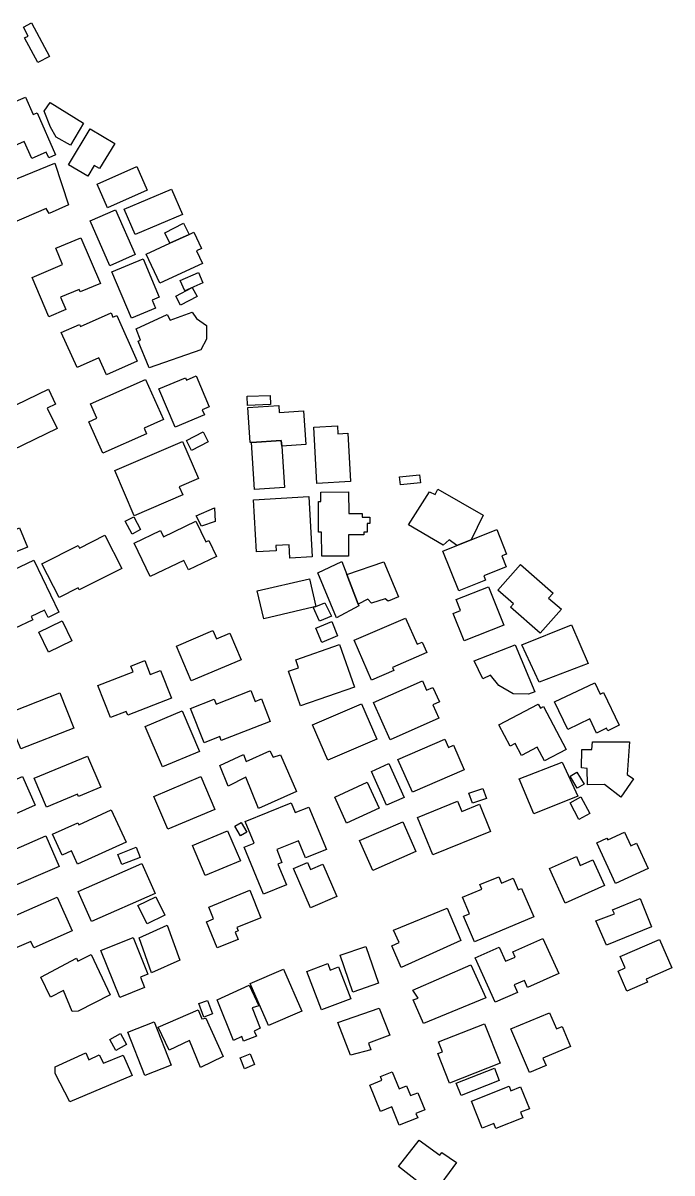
# Model space of a CAD drawing. Header units: metres. Extents: x -30816 to -28918, y -46789 to -43839.
# Drawn here: x -29070 to -28917.5, y -44189.7 to -43919.2 of the extents above; entities that cross this region are included whole.
import ezdxf

# ---------------------------------------------------------------- set-up
doc = ezdxf.new("R2010")
doc.units = ezdxf.units.M
doc.header["$MEASUREMENT"] = 0

msp = doc.modelspace()

# ---------------------------------------------------------------- linework, layer by layer
for points in [[(-29066.54, -43928.56), (-29069.67, -43922.75), (-29068.85, -43922.3), (-29069.96, -43920.24), (-29068.09, -43919.23), (-29063.84, -43927.11), (-29066.54, -43928.56)], [(-29069.46, -43936.65), (-29067.65, -43940.77), (-29066.74, -43940.37), (-29062.41, -43950.24), (-29064.02, -43950.94), (-29064.59, -43949.63), (-29067.98, -43951.11), (-29069.74, -43947.11), (-29076.51, -43950.06), (-29078.91, -43944.62), (-29077.72, -43944.09), (-29078.79, -43941.65), (-29075.36, -43940.16), (-29075.71, -43939.37), (-29069.46, -43936.65)], [(-29055.8, -43942.82), (-29058.89, -43947.95), (-29062.28, -43946.06), (-29063.59, -43943.71), (-29065.08, -43939.97), (-29063.65, -43937.91), (-29055.8, -43942.82)], [(-29054.25, -43944.16), (-29048.5, -43947.6), (-29052.04, -43953.49), (-29053.31, -43952.73), (-29054.82, -43955.24), (-29059.32, -43952.56), (-29054.25, -43944.16)], [(-29062.59, -43952.23), (-29059.38, -43962.01), (-29063.88, -43964.07), (-29064.63, -43962.89), (-29072.72, -43966.42), (-29076.42, -43957.81), (-29062.59, -43952.23)], [(-29043.32, -43953.02), (-29040.84, -43958.56), (-29050.17, -43962.7), (-29052.65, -43957.17), (-29043.32, -43953.02)], [(-29046.27, -43962.99), (-29035.11, -43958.28), (-29032.54, -43964.27), (-29043.71, -43968.99), (-29046.27, -43962.99)], [(-29048.29, -43963.18), (-29043.66, -43973.7), (-29049.66, -43976.32), (-29054.28, -43965.79), (-29048.29, -43963.18)], [(-29041.09, -43973.61), (-29035.51, -43971.04), (-29030.98, -43968.96), (-29029.88, -43968.45), (-29028.09, -43972.28), (-29029.27, -43972.82), (-29027.89, -43975.82), (-29037.92, -43980.44), (-29041.09, -43973.61)], [(-29035.51, -43971.04), (-29036.74, -43968.58), (-29032.29, -43966.35), (-29030.98, -43968.96), (-29035.51, -43971.04)], [(-29051.86, -43980.5), (-29056.6, -43982.49), (-29056.86, -43981.88), (-29061.21, -43983.7), (-29059.96, -43986.65), (-29063.99, -43988.33), (-29067.92, -43979.07), (-29060.74, -43976.05), (-29062.36, -43972.22), (-29056.44, -43969.73), (-29051.86, -43980.5)], [(-29049.18, -43977.72), (-29041.83, -43974.67), (-29038.04, -43983.71), (-29039.71, -43984.41), (-29038.91, -43986.3), (-29044.58, -43988.66), (-29049.18, -43977.72)], [(-29027.78, -43980.37), (-29032.04, -43982.2), (-29033.08, -43979.79), (-29028.83, -43977.95), (-29027.78, -43980.37)], [(-29029.15, -43983.59), (-29033.02, -43985.61), (-29034.14, -43983.5), (-29030.28, -43981.47), (-29029.15, -43983.59)], [(-29061.06, -43992), (-29056.79, -43990.11), (-29056.57, -43990.6), (-29049.36, -43987.38), (-29048.9, -43988.4), (-29048.03, -43988.02), (-29043.2, -43998.76), (-29050.43, -44001.99), (-29052.22, -43997.99), (-29057.34, -44000.27), (-29061.06, -43992)], [(-29043.45, -43991.17), (-29036.16, -43987.76), (-29035.45, -43989.09), (-29030.32, -43987.24), (-29029.3, -43988.74), (-29026.9, -43990.36), (-29026.89, -43993.61), (-29028.25, -43996.09), (-29040.37, -44000.35), (-29042.98, -43994.09), (-29042.4, -43993.86), (-29043.45, -43991.17)], [(-29041.28, -44003.06), (-29037.06, -44012.5), (-29041.59, -44014.51), (-29040.99, -44015.83), (-29051.31, -44020.4), (-29054.6, -44013.04), (-29052.7, -44012.19), (-29054.22, -44008.79), (-29041.28, -44003.06)], [(-29038.12, -44005.31), (-29031.88, -44002.67), (-29031.65, -44003.21), (-29029.34, -44002.25), (-29026.26, -44009.48), (-29027.95, -44010.19), (-29027.42, -44011.42), (-29034.28, -44014.31), (-29038.12, -44005.31)], [(-29079.53, -44012.78), (-29064.08, -44005.36), (-29062.38, -44008.88), (-29064.36, -44009.83), (-29062.03, -44014.64), (-29072.68, -44019.75), (-29073.2, -44018.67), (-29076.02, -44020.01), (-29079.53, -44012.78)], [(-29011.85, -44008.95), (-29017.25, -44009.17), (-29017.34, -44007.04), (-29011.93, -44006.82), (-29011.85, -44008.95)], [(-29017.23, -44009.7), (-29009.93, -44009.16), (-29009.81, -44010.84), (-29004.15, -44010.43), (-29003.58, -44018.36), (-29009.25, -44018.76), (-29009.34, -44017.41), (-29016.33, -44017.86), (-29016.64, -44017.91), (-29017.23, -44009.7)], [(-29001.71, -44014.27), (-28996.13, -44013.97), (-28996.02, -44015.83), (-28993.68, -44015.71), (-28993.05, -44027.08), (-29000.98, -44027.52), (-29001.71, -44014.27)], [(-29026.52, -44017.71), (-29030.43, -44019.75), (-29031.64, -44017.46), (-29027.72, -44015.42), (-29026.52, -44017.71)], [(-29048.49, -44024.5), (-29032.53, -44017.68), (-29028.78, -44026.38), (-29033.32, -44028.33), (-29032.5, -44030.23), (-29043.91, -44035.11), (-29048.49, -44024.5)], [(-29016.33, -44017.86), (-29009.34, -44017.41), (-29009.25, -44018.76), (-29008.62, -44028.51), (-29015.6, -44028.96), (-29016.33, -44017.86)], [(-28976.64, -44027.38), (-28981.34, -44027.84), (-28981.52, -44025.96), (-28976.83, -44025.5), (-28976.64, -44027.38)], [(-29002.88, -44030.61), (-29002.05, -44044.82), (-29007.34, -44045.13), (-29007.52, -44041.98), (-29010.6, -44042.15), (-29010.53, -44043.34), (-29015.15, -44043.62), (-29015.86, -44031.36), (-29002.88, -44030.61)], [(-29000.05, -44029.57), (-28993.54, -44029.52), (-28993.5, -44034.58), (-28990.32, -44034.56), (-28990.31, -44035.49), (-28988.51, -44035.47), (-28988.49, -44036.93), (-28989.18, -44036.93), (-28989.16, -44038.95), (-28989.95, -44038.96), (-28989.95, -44039.58), (-28993.57, -44039.62), (-28993.54, -44044.61), (-28999.82, -44044.65), (-28999.87, -44038.96), (-29000.58, -44038.97), (-29000.63, -44031.8), (-29000.03, -44031.8), (-29000.05, -44029.57)], [(-28961.9, -44034.99), (-28964.69, -44040.8), (-28968.07, -44042.14), (-28969.88, -44040.77), (-28971.32, -44042.01), (-28979.41, -44037.29), (-28974.48, -44029.53), (-28973.17, -44030.1), (-28972.55, -44028.86), (-28961.9, -44034.99)], [(-29024.9, -44036.45), (-29028.11, -44037.55), (-29029.32, -44035.16), (-29025.06, -44033.29), (-29024.9, -44036.45)], [(-29042.4, -44038.39), (-29044.42, -44039.43), (-29046.01, -44036.39), (-29043.98, -44035.35), (-29042.4, -44038.39)], [(-29083.96, -44043.35), (-29070.88, -44037.98), (-29069.01, -44042.48), (-29072.71, -44044), (-29073.64, -44041.74), (-29077.2, -44043.2), (-29075.29, -44047.79), (-29082.12, -44050.6), (-29083.95, -44046.2), (-29082.95, -44045.78), (-29083.96, -44043.35)], [(-29029.42, -44036.44), (-29027.07, -44041.3), (-29026.36, -44040.96), (-29024.56, -44044.68), (-29031.19, -44047.86), (-29032.26, -44045.65), (-29040.13, -44049.42), (-29043.93, -44041.54), (-29037.71, -44038.56), (-29036.99, -44040.05), (-29029.42, -44036.44)], [(-28971.36, -44043.45), (-28968.07, -44042.14), (-28964.69, -44040.8), (-28958.71, -44038.4), (-28956.4, -44044.13), (-28957.52, -44044.57), (-28956.47, -44047.17), (-28961.74, -44049.27), (-28961.33, -44050.29), (-28967.6, -44052.79), (-28971.36, -44043.45)], [(-29065.59, -44046.44), (-29057.12, -44042.15), (-29056.81, -44042.74), (-29050.79, -44039.7), (-29046.8, -44047.51), (-29056.83, -44052.58), (-29057.09, -44052.08), (-29061.56, -44054.34), (-29065.59, -44046.44)], [(-29067.48, -44045.54), (-29061.63, -44057.84), (-29064.17, -44059.04), (-29064.98, -44057.34), (-29068.13, -44058.83), (-29067.76, -44059.62), (-29076.4, -44063.71), (-29080.08, -44055.99), (-29078.41, -44055.19), (-29080.15, -44051.53), (-29067.48, -44045.54)], [(-28995.12, -44045.87), (-28993.92, -44048.98), (-28991.24, -44055.92), (-28991.09, -44056.32), (-28996.36, -44059.14), (-29000.79, -44048.52), (-28995.12, -44045.87)], [(-28993.92, -44048.98), (-28985.21, -44046), (-28981.77, -44054.22), (-28984.24, -44055.23), (-28984.93, -44054.67), (-28988.12, -44055.72), (-28988.96, -44054.73), (-28991.24, -44055.92), (-28993.92, -44048.98)], [(-28948.46, -44062.76), (-28955.5, -44056.64), (-28954.79, -44055.83), (-28958.45, -44052.64), (-28953.14, -44046.59), (-28945.43, -44053.3), (-28946.5, -44054.5), (-28943.5, -44057.12), (-28948.46, -44062.76)], [(-29014.99, -44052.8), (-29002.73, -44049.94), (-29001.19, -44056.51), (-29001.84, -44056.66), (-29013.44, -44059.38), (-29014.99, -44052.8)], [(-28957.02, -44060.87), (-28966.32, -44064.57), (-28968.92, -44058.09), (-28967.19, -44057.4), (-28968.21, -44054.86), (-28960.64, -44051.86), (-28957.02, -44060.87)], [(-29001.84, -44056.66), (-29001.19, -44056.51), (-28999.07, -44055.61), (-28997.52, -44058.71), (-29000.34, -44059.89), (-29001.84, -44056.66)], [(-29064.03, -44067.22), (-29066.34, -44062.47), (-29060.87, -44059.82), (-29058.55, -44064.58), (-29064.03, -44067.22)], [(-29001.23, -44061.54), (-28997.49, -44059.99), (-28996.09, -44063.36), (-28999.82, -44064.91), (-29001.23, -44061.54)], [(-28992.18, -44064.38), (-28980.13, -44059.19), (-28977.44, -44065.36), (-28976.21, -44064.83), (-28975.12, -44067.32), (-28983.18, -44070.8), (-28982.87, -44071.5), (-28988.1, -44073.76), (-28992.18, -44064.38)], [(-29030.53, -44073.94), (-29034, -44065.77), (-29025.41, -44062.14), (-29024.59, -44064.07), (-29021.46, -44062.75), (-29018.8, -44069), (-29030.53, -44073.94)], [(-28941.12, -44060.78), (-28937.17, -44069.89), (-28948.76, -44074.28), (-28952.8, -44065.46), (-28941.12, -44060.78)], [(-28995.62, -44065.44), (-28992.11, -44075.47), (-29004.8, -44079.87), (-29007.66, -44071.7), (-29005.26, -44070.86), (-29005.9, -44069), (-28995.62, -44065.44)], [(-28954.34, -44065.46), (-28949.74, -44076.55), (-28951.24, -44077.11), (-28954.83, -44077.02), (-28958.23, -44075.04), (-28960.17, -44072.65), (-28962, -44073.5), (-28964.02, -44069.27), (-28954.34, -44065.46)], [(-29035.18, -44078.06), (-29045.44, -44082.02), (-29045.78, -44081.15), (-29049.52, -44082.59), (-29052.47, -44075.05), (-29044.17, -44071.85), (-29044.71, -44070.47), (-29041.4, -44069.19), (-29040.14, -44072.45), (-29037.72, -44071.52), (-29035.18, -44078.06)], [(-28987.69, -44079.04), (-28976.17, -44073.95), (-28975.18, -44076.18), (-28973.69, -44075.51), (-28972.18, -44078.89), (-28973.75, -44079.59), (-28972.34, -44082.74), (-28983.78, -44087.8), (-28987.69, -44079.04)], [(-29070.58, -44089.98), (-29073.44, -44082.79), (-29074.28, -44083.12), (-29074.71, -44082.06), (-29061.39, -44076.8), (-29058.1, -44085.05), (-29070.58, -44089.98)], [(-29030.71, -44080.44), (-29025.15, -44078.25), (-29024.66, -44079.48), (-29016.49, -44076.25), (-29015.47, -44078.8), (-29014.01, -44078.22), (-29011.92, -44083.49), (-29023.44, -44088.02), (-29023.82, -44087.07), (-29027.5, -44088.52), (-29030.71, -44080.44)], [(-28945.12, -44078.92), (-28935.64, -44074.42), (-28934.35, -44077.1), (-28933.57, -44076.72), (-28929.89, -44084.39), (-28932.61, -44085.68), (-28932.89, -44085.11), (-28935.25, -44086.23), (-28936.83, -44082.92), (-28942.02, -44085.39), (-28945.12, -44078.92)], [(-29001.98, -44084.34), (-28990.48, -44079.38), (-28986.87, -44087.65), (-28998.38, -44092.62), (-29001.98, -44084.34)], [(-28948.93, -44079.46), (-28948.45, -44080.35), (-28947.72, -44079.97), (-28942.36, -44090.09), (-28947.46, -44092.77), (-28949.17, -44089.55), (-28952.87, -44091.49), (-28954.35, -44088.69), (-28955.55, -44089.32), (-28958.2, -44084.32), (-28948.93, -44079.46)], [(-29032.63, -44081.01), (-29028.55, -44090.55), (-29037.23, -44094.22), (-29041.31, -44084.69), (-29032.63, -44081.01)], [(-28981.92, -44092.46), (-28970.92, -44087.66), (-28970.06, -44089.61), (-28968.86, -44089.09), (-28966.33, -44094.85), (-28978.53, -44100.17), (-28981.92, -44092.46)], [(-28927.5, -44088.32), (-28928.04, -44095.99), (-28926.55, -44096.97), (-28929.52, -44101.33), (-28933.36, -44098.36), (-28937.36, -44098.41), (-28937.43, -44094.57), (-28938.8, -44094.44), (-28938.69, -44090.13), (-28936.35, -44090.14), (-28936.2, -44088.3), (-28927.5, -44088.32)], [(-29067.42, -44096.88), (-29054.87, -44091.64), (-29051.76, -44099), (-29057.03, -44101.19), (-29057.27, -44100.64), (-29064.56, -44103.68), (-29067.42, -44096.88)], [(-29005.74, -44100), (-29014.73, -44104.02), (-29017.68, -44096.58), (-29021.81, -44098.7), (-29023.82, -44093.88), (-29018.23, -44091.25), (-29017.62, -44092.95), (-29012.02, -44090.43), (-29011.27, -44091.92), (-29009.53, -44091.37), (-29005.74, -44100)], [(-28943.33, -44093.11), (-28939.66, -44101.08), (-28950, -44105.27), (-28953.43, -44096.97), (-28943.33, -44093.11)], [(-28984.06, -44093.4), (-28980.47, -44101.39), (-28984.58, -44103.23), (-28988.17, -44095.24), (-28984.06, -44093.4)], [(-28938.18, -44098.25), (-28939.78, -44099.19), (-28941.44, -44096.4), (-28939.84, -44095.46), (-28938.18, -44098.25)], [(-29085.66, -44103.31), (-29070.2, -44096.46), (-29067.18, -44103.23), (-29074.69, -44106.56), (-29072.35, -44111.77), (-29077.95, -44114.26), (-29081.87, -44105.49), (-29084.22, -44106.53), (-29085.66, -44103.31)], [(-29039.28, -44101.16), (-29028.23, -44096.48), (-29024.93, -44104.19), (-29035.98, -44108.87), (-29039.28, -44101.16)], [(-28989.14, -44097.82), (-28986.35, -44103.93), (-28994, -44107.4), (-28996.79, -44101.29), (-28989.14, -44097.82)], [(-28961.14, -44101.65), (-28964.43, -44102.75), (-28965.23, -44100.38), (-28961.94, -44099.27), (-28961.14, -44101.65)], [(-29013.53, -44124.16), (-29018.09, -44113.07), (-29015.73, -44112.11), (-29017.81, -44107.03), (-29007.05, -44102.64), (-29006.1, -44104.96), (-29002.83, -44103.63), (-28998.73, -44113.6), (-29003.65, -44115.6), (-29005.31, -44111.57), (-29010.41, -44113.66), (-29009.18, -44116.67), (-29010.13, -44117.06), (-29008.11, -44121.95), (-29013.53, -44124.16)], [(-28977.31, -44106.07), (-28967.89, -44102.26), (-28966.9, -44104.67), (-28962.76, -44103), (-28960.16, -44109.37), (-28973.72, -44114.87), (-28977.31, -44106.07)], [(-28939.38, -44106.53), (-28941.47, -44102.61), (-28938.92, -44101.27), (-28936.83, -44105.18), (-28939.38, -44106.53)], [(-29045.81, -44111.92), (-29057.22, -44117.11), (-29058.65, -44113.97), (-29060.83, -44114.96), (-29063.1, -44110.02), (-29057.17, -44107.32), (-29056.94, -44107.79), (-29049.29, -44104.32), (-29045.81, -44111.92)], [(-29030.22, -44112.66), (-29021.96, -44109.21), (-29018.96, -44116.32), (-29027.21, -44119.77), (-29030.22, -44112.66)], [(-29018.93, -44110.41), (-29020.24, -44108.16), (-29018.76, -44107.31), (-29017.45, -44109.56), (-29018.93, -44110.41)], [(-28980.79, -44107.08), (-28977.71, -44114.13), (-28987.86, -44118.53), (-28990.94, -44111.47), (-28980.79, -44107.08)], [(-29077.48, -44115.96), (-29064.7, -44110.44), (-29061.57, -44117.61), (-29074.35, -44123.13), (-29077.48, -44115.96)], [(-28930.8, -44121.64), (-28935.2, -44112.06), (-28932.79, -44110.96), (-28932.61, -44111.35), (-28928.67, -44109.55), (-28927.2, -44112.78), (-28925.81, -44112.14), (-28923.07, -44118.11), (-28930.8, -44121.64)], [(-29042.5, -44115.47), (-29046.79, -44117.19), (-29047.77, -44114.78), (-29043.47, -44113.06), (-29042.5, -44115.47)], [(-29042.15, -44116.95), (-29039.02, -44124.01), (-29053.93, -44130.58), (-29057.07, -44123.51), (-29042.15, -44116.95)], [(-29002.44, -44127.38), (-29006.48, -44118.13), (-29003.17, -44116.7), (-29002.45, -44118.34), (-28999.57, -44117.1), (-28996.25, -44124.69), (-29002.44, -44127.38)], [(-28942.65, -44126.24), (-28946.3, -44118.08), (-28939.98, -44115.28), (-28939.05, -44117.36), (-28936.11, -44116.06), (-28933.39, -44122.13), (-28942.65, -44126.24)], [(-28963.96, -44135.31), (-28966.49, -44129.33), (-28965.09, -44128.74), (-28966.74, -44124.84), (-28962.21, -44122.94), (-28962.65, -44121.89), (-28958.21, -44120.03), (-28957.56, -44121.55), (-28954.8, -44120.4), (-28953.66, -44123.1), (-28952.84, -44122.76), (-28950, -44129.44), (-28963.96, -44135.31)], [(-29061.99, -44124.86), (-29058.5, -44132.77), (-29067.54, -44136.73), (-29068.2, -44135.23), (-29071.5, -44136.67), (-29074.33, -44130.27), (-29061.99, -44124.86)], [(-29040.9, -44131.13), (-29043.04, -44126.8), (-29038.86, -44124.75), (-29036.71, -44129.08), (-29040.9, -44131.13)], [(-29016.77, -44123.22), (-29014.11, -44129.67), (-29019.76, -44131.99), (-29019.44, -44132.78), (-29020.15, -44133.08), (-29019.45, -44134.76), (-29024.41, -44136.79), (-29026.94, -44130.66), (-29025.24, -44129.96), (-29026.4, -44127.18), (-29016.77, -44123.22)], [(-28922.29, -44131.79), (-28932.89, -44136.12), (-28935.42, -44130.4), (-28930.98, -44128.74), (-28931.51, -44127.82), (-28925, -44125.12), (-28922.29, -44131.79)], [(-28981.15, -44141.36), (-28983.34, -44136.25), (-28981.66, -44135.48), (-28982.97, -44132.58), (-28970.36, -44127.39), (-28967.1, -44134.99), (-28981.15, -44141.36)], [(-29042.76, -44134.43), (-29036.19, -44131.46), (-29033.17, -44139.69), (-29039.88, -44142.67), (-29042.76, -44134.43)], [(-29051.79, -44137.37), (-29044.19, -44134.31), (-29040.68, -44142.97), (-29042.43, -44143.68), (-29041.46, -44146.06), (-29047.3, -44148.42), (-29051.79, -44137.37)], [(-28944.11, -44142.78), (-28951.44, -44146.06), (-28952.19, -44144.4), (-28954.6, -44145.48), (-28953.82, -44147.24), (-28959.05, -44149.57), (-28963.77, -44139.11), (-28958.11, -44136.57), (-28956.61, -44139.92), (-28954.37, -44138.91), (-28954.91, -44137.7), (-28947.84, -44134.53), (-28944.11, -44142.78)], [(-28920.46, -44134.79), (-28917.51, -44141.46), (-28923.59, -44144.14), (-28923.28, -44144.86), (-28928.08, -44146.97), (-28930.18, -44142.21), (-28928.48, -44141.45), (-28929.65, -44138.82), (-28920.46, -44134.79)], [(-29049.6, -44147.84), (-29057.07, -44151.67), (-29058.47, -44151.74), (-29060.5, -44146.75), (-29063.61, -44148.37), (-29065.85, -44143.68), (-29057.5, -44139.16), (-29057.14, -44139.87), (-29054.01, -44138.35), (-29049.6, -44147.84)], [(-28992.56, -44147.14), (-28995.51, -44138.48), (-28989.48, -44136.44), (-28986.52, -44145.1), (-28992.56, -44147.14)], [(-29008.81, -44141.76), (-29004.48, -44151.63), (-29012.31, -44155.03), (-29016.64, -44145.16), (-29008.81, -44141.76)], [(-29003.32, -44142.33), (-28998.41, -44140.47), (-28997.83, -44141.97), (-28995.86, -44141.22), (-28992.99, -44148.75), (-28999.87, -44151.36), (-29003.32, -44142.33)], [(-28961.26, -44148.54), (-28975.93, -44154.54), (-28978.36, -44148.95), (-28977.18, -44148.61), (-28978.4, -44146.69), (-28964.8, -44140.77), (-28961.26, -44148.54)], [(-29016.92, -44145.5), (-29014.63, -44150.37), (-29016.17, -44150.86), (-29014.33, -44155.65), (-29015.7, -44156.32), (-29015.18, -44157.54), (-29018.23, -44158.72), (-29018.65, -44157.59), (-29020.54, -44158.52), (-29024.45, -44148.95), (-29016.92, -44145.5)], [(-29025.49, -44152.28), (-29027.53, -44153.04), (-29028.71, -44149.88), (-29026.66, -44149.13), (-29025.49, -44152.28)], [(-29038.25, -44155.39), (-29028.9, -44151.34), (-29028.03, -44153.46), (-29027.06, -44153.26), (-29023.01, -44162.29), (-29028.36, -44164.9), (-29030.9, -44158.57), (-29035.68, -44160.85), (-29038.25, -44155.39)], [(-28996.03, -44154.32), (-28986.3, -44150.98), (-28983.85, -44157.27), (-28988.81, -44159.17), (-28988.31, -44160.74), (-28993.11, -44162.01), (-28996.03, -44154.32)], [(-28955.35, -44155.84), (-28946.29, -44152.04), (-28944.68, -44155.84), (-28943.31, -44155.27), (-28941.33, -44159.94), (-28947.84, -44162.67), (-28947.1, -44164.4), (-28951.03, -44166.05), (-28955.35, -44155.84)], [(-29045.38, -44156.58), (-29039.23, -44154.17), (-29035.22, -44164.36), (-29041.38, -44166.76), (-29045.38, -44156.58)], [(-28961.57, -44154.62), (-28957.89, -44163.84), (-28969.8, -44168.55), (-28972.56, -44161.63), (-28971.44, -44161.19), (-28972.36, -44158.89), (-28961.57, -44154.62)], [(-29048.2, -44160.88), (-29049.65, -44158.34), (-29047.16, -44156.93), (-29045.71, -44159.46), (-29048.2, -44160.88)], [(-29062.52, -44164.77), (-29055.27, -44161.45), (-29054.55, -44163.06), (-29052.15, -44161.89), (-29051.12, -44163.84), (-29046.49, -44161.97), (-29044.42, -44166.77), (-29059.03, -44172.97), (-29062.52, -44166.33), (-29062.52, -44164.77)], [(-29017.95, -44165.18), (-29019, -44162.63), (-29016.64, -44161.68), (-29015.6, -44164.22), (-29017.95, -44165.18)], [(-28988.51, -44169.02), (-28985.67, -44167.9), (-28986.02, -44167.04), (-28983.25, -44165.95), (-28981.67, -44169.91), (-28979.88, -44169.21), (-28978.96, -44171.51), (-28977.24, -44170.82), (-28975.63, -44174.86), (-28977.69, -44175.68), (-28977.27, -44176.75), (-28981.66, -44178.49), (-28983.38, -44174.17), (-28986.05, -44175.22), (-28988.51, -44169.02)], [(-28968.2, -44168.58), (-28959.25, -44165.07), (-28958.11, -44167.95), (-28967.06, -44171.46), (-28968.2, -44168.58)], [(-28964.64, -44172.81), (-28955.79, -44169.31), (-28955.37, -44170.36), (-28953.08, -44169.46), (-28951.03, -44174.62), (-28953.1, -44175.43), (-28952.57, -44176.77), (-28958.91, -44179.27), (-28959.39, -44178.08), (-28962.11, -44179.15), (-28964.64, -44172.81)], [(-28973.6, -44194.62), (-28981.82, -44188.22), (-28976.9, -44181.96), (-28972.06, -44185.49), (-28971.59, -44184.9), (-28968.19, -44187.28), (-28973.6, -44194.62)]]:
    msp.add_lwpolyline(points)

doc.saveas('drawing.dxf')
